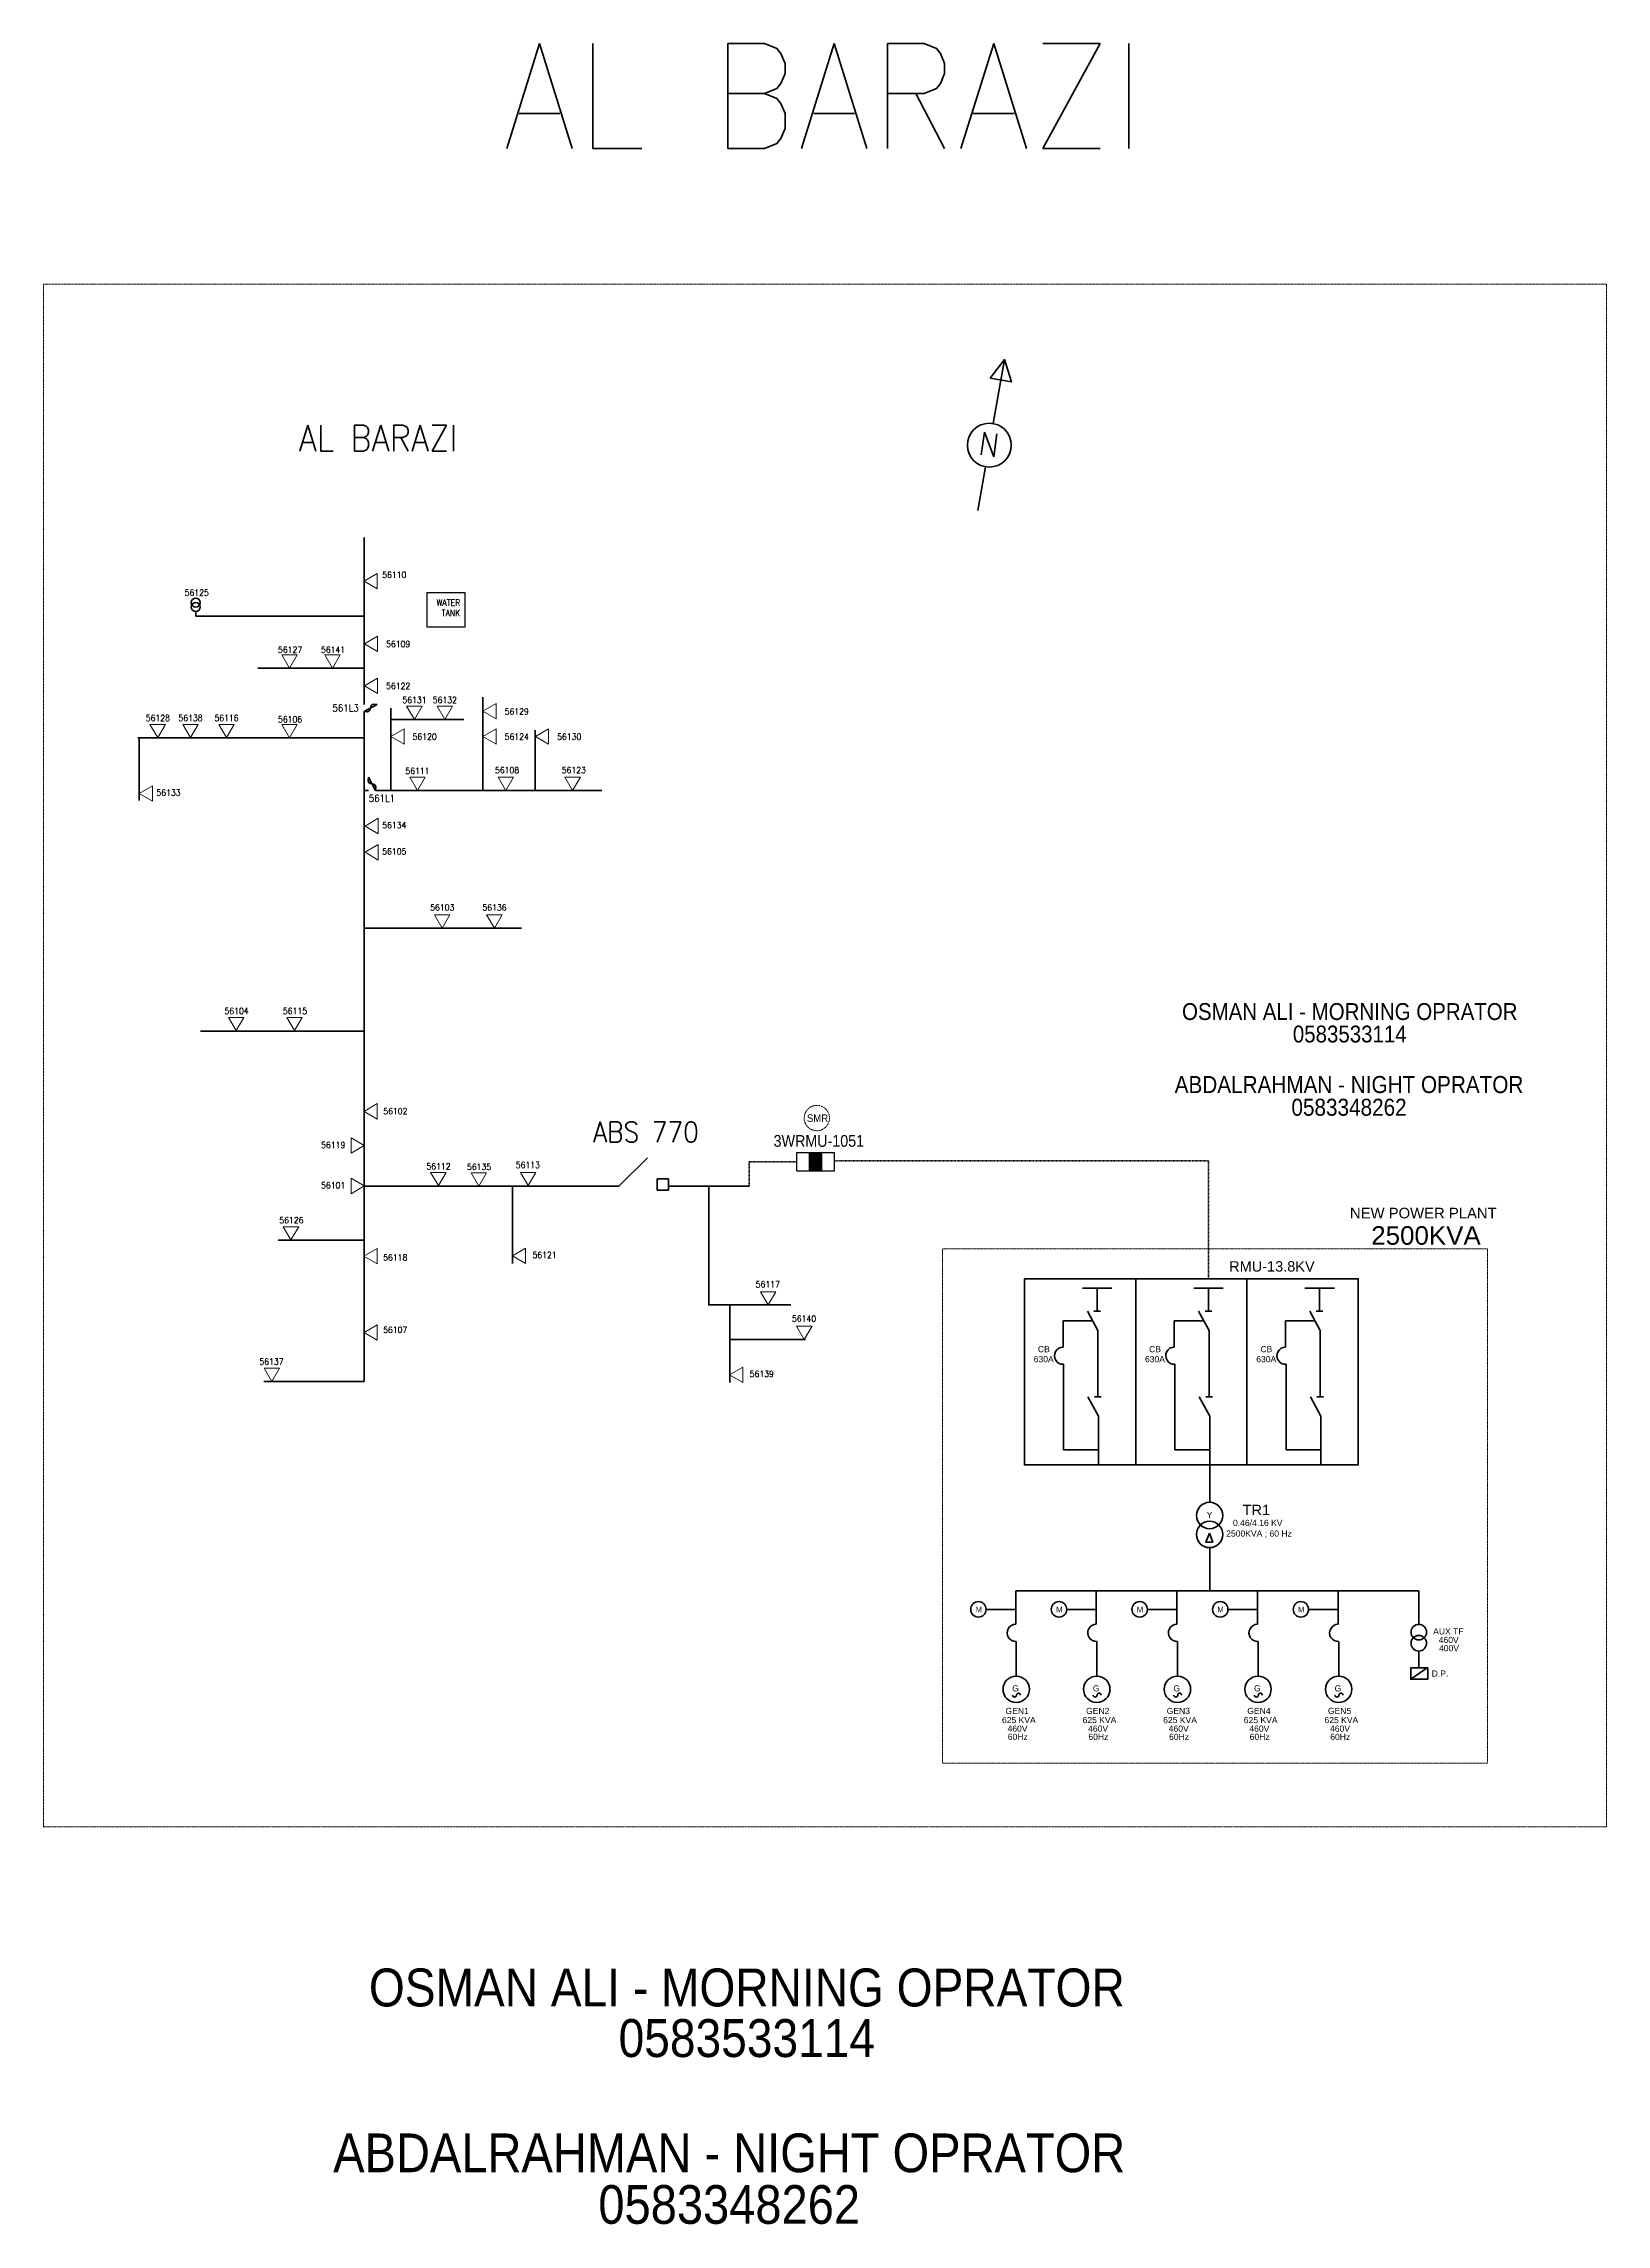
# Model space of a CAD drawing. Header units: metres. Extents: x 65984 to 144644, y -19036 to 23726.
# Drawn here: x 71180 to 73760, y 12937 to 16538 of the extents above; entities that cross this region are included whole.
import ezdxf
from ezdxf.enums import TextEntityAlignment as Align

# ---------------------------------------------------------------- set-up
doc = ezdxf.new("R2010")
doc.units = ezdxf.units.M
doc.header["$MEASUREMENT"] = 0
doc.linetypes.add('DGN Style 3', pattern=[0.013877, 0, -0.013877])
doc.linetypes.add('DGN Style 7', pattern=[2, 0.9, -0.4, 0.3, -0.4])
doc.layers.get('0').update_dxf_attribs({"color": 95, "lineweight": 40})
for name, color, linetype, lineweight in [('d_eos no', 121, 'Continuous', 40), ('d_tf no', 6, 'Continuous', 40), ('d_tf_200', 1, 'Continuous', 40), ('d_ug cable', 95, 'Continuous', 40), ('d_village name', 7, 'Continuous', 40), ('EXI TRANS 3PH', 7, 'Continuous', 0), ('FDR  2  03', 240, 'Continuous', 40), ('FDR  2  05', 154, 'Continuous', 40), ('FDR  2  19', 172, 'Continuous', 40), ('FDR  3  01', 30, 'Continuous', 40), ('FDR  3  06', 59, 'Continuous', 40), ('FDR  4  02', 126, 'Continuous', 40), ('FUSE CUT OUT', 2, 'Continuous', 40), ('O H MAIN FEEDER', 4, 'Continuous', 100), ('RMU', 30, 'Continuous', 120)]:
    doc.layers.add(name, color=color, linetype=linetype, lineweight=lineweight)
doc.styles.add('Style-Arial', font='arial.ttf')
doc.styles.add('Style-msdefault', font='msdefault.shx')
doc.styles.add('Style-STANDARD', font='STANDARD.shx')

# ---------------------------------------------------------------- blocks, each defined once
blk = doc.blocks.new('TFU_59')
at = {"layer": 'd_tf_200', "color": 55, "linetype": 'Continuous', "lineweight": 53}
blk.add_line((0, 10), (0, 0), dxfattribs=at)
for centre in [(0, 30), (0, 20)]:
    blk.add_circle(centre, 10, dxfattribs=at)
blk = doc.blocks.new('FCO')
at = {"color": 0, "linetype": 'ByBlock', "lineweight": -2}
for p, q in [((-5, 0), (-3.75, 0)), ((-1.25, 0), (-3.75, 2.5)), ((-1.25, 0), (0, 0))]:
    blk.add_line(p, q, dxfattribs=at)
blk = doc.blocks.new('FUSE_3')
at = {"layer": 'FUSE CUT OUT', "color": 2, "linetype": 'Continuous'}
blk.add_open_spline([(-3.75, 2.5), (-4.55, 0.25), (-0.55, 2.15), (-1.25, 0)], degree=3, dxfattribs=at)
at = {"layer": 'FUSE CUT OUT', "color": 2, "linetype": 'Continuous', "zscale": 5.765193185761177}
blk.add_blockref('FCO', (0, 0), dxfattribs=at)
blk = doc.blocks.new('TRA1_3')
at = {"layer": 'EXI TRANS 3PH', "color": 1, "linetype": 'Continuous', "lineweight": 0, "extrusion": (0, 0, -1), "flags": 128}
blk.add_lwpolyline([(-10, -17), (0, 0), (10, -17)], close=True, dxfattribs=at)
blk = doc.blocks.new('TRA1_2')
at = {"layer": 'EXI TRANS 3PH', "color": 1, "linetype": 'Continuous', "lineweight": 0, "xscale": 1.000046566207833, "yscale": 1.000046566207833, "zscale": 1.000046566207833, "rotation": 180}
blk.add_blockref('TRA1_3', (0, 0), dxfattribs=at)
blk = doc.blocks.new('*U1471')
at = {"layer": 'FDR  2  05', "color": 94, "linetype": 'Continuous', "lineweight": 53}
for p, q in [((7.6, 23.4), (30.8, 155)), ((-8.1, -65.4), (-23.9, -155))]:
    blk.add_line(p, q, dxfattribs=at)
at = {"layer": 'FDR  2  05', "color": 94, "linetype": 'Continuous', "lineweight": 53, "flags": 128}
blk.add_lwpolyline([(1.4, 116.9), (30.8, 155), (45.3, 109.1)], close=True, dxfattribs=at)
at = {"layer": 'FDR  2  05', "color": 94, "linetype": 'Continuous', "lineweight": 53}
blk.add_circle((-0.3, -21), 45.1, dxfattribs=at)
at = {"layer": 'FDR  3  01', "color": 121, "linetype": 'Continuous', "lineweight": 40, "style": 'Style-STANDARD'}
blk.add_text('N', height=47.5, rotation=172, dxfattribs=at).set_placement((-0.6, -19.5), align=Align.MIDDLE_CENTER)
blk = doc.blocks.new('*U3837')
at = {"extrusion": (0, 0, -1)}
blk.add_arc((0, 0), 2, 270, 90, dxfattribs=at)
blk.add_arc((0, 0), 2, 270, 90)

msp = doc.modelspace()

# ---------------------------------------------------------------- linework, layer by layer
for p, q in [((72943.8, 14483), (72895.2, 14483)), ((72919.5, 14444.8), (72919.5, 14483)), ((73127.5, 14483), (73078.9, 14483)), ((73103.2, 14444.8), (73103.2, 14483)), ((73311.2, 14483), (73262.6, 14483)), ((73286.9, 14444.8), (73286.9, 14483)), ((72913.9, 14444.8), (72925, 14444.8)), ((73097.7, 14444.8), (73108.7, 14444.8)), ((73281.4, 14444.8), (73292.4, 14444.8)), ((72911.9, 14428.7), (72863.2, 14428.7)), ((72863.2, 14428.7), (72863.2, 14385.4)), ((73095.6, 14428.7), (73046.9, 14428.7)), ((73046.9, 14428.7), (73046.9, 14385.4)), ((73279.3, 14428.7), (73230.6, 14428.7)), ((73230.6, 14428.7), (73230.6, 14385.4)), ((72864, 14357), (72864, 14215.6)), ((73047.7, 14357), (73047.7, 14215.6)), ((73231.4, 14357), (73231.4, 14215.6)), ((72915, 14303.4), (72926.1, 14303.4)), ((72920.5, 14303.4), (72920.5, 14319.1)), ((73098.7, 14303.4), (73109.8, 14303.4)), ((73104.2, 14303.4), (73104.2, 14319.1)), ((73282.4, 14303.4), (73293.5, 14303.4)), ((73287.9, 14303.4), (73287.9, 14319.1)), ((72921.5, 14215.6), (72864, 14215.6)), ((73105.3, 14215.6), (73047.7, 14215.6)), ((73289, 14215.6), (73231.4, 14215.6)), ((73105.3, 14054.3), (73105.3, 13983.2)), ((72785, 13983.2), (72785, 13927.7)), ((73450.6, 13983.2), (72785, 13983.2)), ((72918.1, 13983.2), (72918.1, 13927.7)), ((73051.3, 13983.2), (73051.3, 13927.7)), ((73184.4, 13983.2), (73184.4, 13927.7)), ((73317.5, 13983.2), (73317.5, 13927.7)), ((73450.6, 13983.2), (73450.6, 13927.7)), ((72784.4, 13952.4), (72736.2, 13952.4)), ((72917.5, 13952.4), (72869.3, 13952.4)), ((73050.7, 13952.4), (73002.4, 13952.4)), ((73183.8, 13952.4), (73135.5, 13952.4)), ((73316.9, 13952.4), (73268.6, 13952.4)), ((72785.8, 13899.3), (72785.8, 13842.2)), ((72919, 13899.3), (72919, 13842.2)), ((73052.1, 13899.3), (73052.1, 13842.2)), ((73185.2, 13899.3), (73185.2, 13842.2)), ((73318.3, 13899.3), (73318.3, 13842.2)), ((73450.6, 13883.5), (73450.6, 13855.7)), ((73464.7, 13855.7), (73437.4, 13837.1))]:
    msp.add_line(p, q)
at = {"flags": 128}
for points in [[(72920.5, 14319.1), (72920.5, 14412.7), (72903.3, 14444.8)], [(73104.2, 14319.1), (73104.2, 14412.7), (73087, 14444.8)], [(73287.9, 14319.1), (73287.9, 14412.7), (73270.7, 14444.8)], [(72921.5, 14191), (72921.5, 14271.4), (72904.3, 14303.4)], [(73105.3, 14129.1), (73105.3, 14271.4), (73088, 14303.4)], [(73289, 14191), (73289, 14271.4), (73271.7, 14303.4)], [(73455.3, 13855.7), (73465.3, 13855.7), (73465.3, 13837.1), (73437.4, 13837.1), (73437.4, 13855.7), (73455.3, 13855.7)]]:
    msp.add_lwpolyline(points, dxfattribs=at)
at = {"color": 7, "lineweight": 40, "flags": 128}
for points in [[(73104.5, 14063.5), (73098.9, 14063.5), (73105.1, 14078.2)], [(73104.5, 14063.5), (73110.5, 14063.5), (73105.1, 14078.2)]]:
    msp.add_lwpolyline(points, dxfattribs=at)
for centre, radius, start, end in [((72863.2, 14371.2), 14.2, 90, 272.976), ((73046.9, 14371.2), 14.2, 90, 272.976), ((73230.6, 14371.2), 14.2, 90, 272.976), ((72785, 13913.5), 14.2, 90, 272.976), ((72918.1, 13913.5), 14.2, 90, 272.976), ((73051.3, 13913.5), 14.2, 90, 272.976), ((73184.4, 13913.5), 14.2, 90, 272.976), ((73317.5, 13913.5), 14.2, 90, 272.976), ((72783, 13810.8), 3.28, 180, 0), ((72916.1, 13810.8), 3.28, 180, 0), ((73049.3, 13810.8), 3.28, 180, 0), ((73182.4, 13810.8), 3.28, 180, 0), ((73315.5, 13810.8), 3.28, 180, 0)]:
    msp.add_arc(centre, radius, start, end)
at = {"extrusion": (0, 0, -1)}
for centre in [(-72789.6, 13810.8), (-72922.7, 13810.8), (-73055.8, 13810.8), (-73188.9, 13810.8), (-73322.1, 13810.8)]:
    msp.add_arc(centre, 3.28, 0, 180, dxfattribs=at)
at = {"layer": 'd_ug cable', "color": 2, "linetype": 'Continuous', "lineweight": 0, "flags": 128}
msp.add_lwpolyline([(72444.4, 14706.7), (72464.5, 14706.7), (72464.5, 14675.7), (72444.4, 14675.7)], close=True, dxfattribs=at)
at = {"layer": 'd_ug cable', "color": 2, "linetype": 'DGN Style 3', "lineweight": 0}
msp.add_circle((72456.6, 14763.6), 20.9, dxfattribs=at)
at = {"layer": 'd_ug cable', "color": 2, "linetype": 'Continuous', "lineweight": 0, "extrusion": (0, 0, -1)}
msp.add_solid([(-72444.4, 14706.7), (-72464.5, 14706.7), (-72444.4, 14675.7), (-72464.5, 14675.7)], dxfattribs=at)
at = {"layer": 'd_village name', "color": 2, "linetype": 'Continuous', "lineweight": 30, "ltscale": 3.275818, "flags": 128}
for points in [[(72423.6, 14706.7), (72485.4, 14706.7), (72485.4, 14675.7), (72423.6, 14675.7)], [(72444.4, 14706.7), (72464.5, 14706.7), (72464.5, 14675.7), (72444.4, 14675.7)]]:
    msp.add_lwpolyline(points, close=True, dxfattribs=at)
at = {"layer": 'FDR  2  03', "color": 7, "linetype": 'Continuous', "lineweight": 80}
msp.add_line((72129.9, 14651.4), (72176.9, 14697.8), dxfattribs=at)
at = {"layer": 'FDR  2  03', "color": 121, "linetype": 'Continuous', "lineweight": 80}
msp.add_line((72211.4, 14651.4), (72344.7, 14651.4), dxfattribs=at)
at = {"layer": 'FDR  2  03', "color": 7, "linetype": 'Continuous', "lineweight": 80, "flags": 128}
msp.add_lwpolyline([(72193.1, 14663), (72211.4, 14663), (72211.4, 14644.6), (72193.1, 14644.6)], close=True, dxfattribs=at)
at = {"layer": 'FDR  2  05', "color": 94, "linetype": 'Continuous', "lineweight": 53}
for p, q in [((71431.1, 15592.4), (71709.1, 15592.4)), ((71533.5, 15506.6), (71709.1, 15506.6)), ((71905, 15304.7), (71905, 15458.8)), ((71753, 15304.7), (71753, 15440.3)), ((71753, 15421.8), (71873.8, 15421.8)), ((71335.2, 15391.5), (71709.1, 15391.5)), ((71337.8, 15391.5), (71337.8, 15288.2)), ((71991.6, 15304.7), (71991.6, 15404.2)), ((71708.5, 15304.7), (71716.2, 15304.7)), ((71730.5, 15304.7), (72101.4, 15304.7)), ((71709.1, 15077.2), (71969, 15077.2)), ((71709.1, 14907.3), (71438.6, 14907.3)), ((71954.1, 14651.4), (71954.1, 14523.6)), ((71709.1, 14561.9), (71567, 14561.9)), ((72312.7, 14455.1), (72312.7, 14327.2))]:
    msp.add_line(p, q, dxfattribs=at)
at = {"layer": 'FDR  2  05', "color": 94, "linetype": 'Continuous', "lineweight": 53, "flags": 128}
for points in [[(72278, 14651.4), (72278, 14455.1), (72413.5, 14455.1)], [(72312.7, 14398.2), (72437.8, 14398.2)]]:
    msp.add_lwpolyline(points, dxfattribs=at)
at = {"layer": 'FDR  2  05', "color": 114, "linetype": 'Continuous', "lineweight": 40, "flags": 128}
for points in [[(72799.5, 14498.3), (72983.2, 14498.3), (72983.2, 14191), (72799.5, 14191)], [(72983.2, 14498.3), (73166.9, 14498.3), (73166.9, 14191), (72983.2, 14191)], [(73166.9, 14498.3), (73350.6, 14498.3), (73350.6, 14191), (73166.9, 14191)]]:
    msp.add_lwpolyline(points, close=True, dxfattribs=at)
at = {"layer": 'FDR  2  19', "color": 1, "linetype": 'DGN Style 3', "lineweight": 53}
for p, q in [((72344.7, 14691.2), (72423.6, 14691.2)), ((72344.7, 14651.4), (72344.7, 14691.2)), ((72485.4, 14692.8), (73103.2, 14692.8)), ((73103.2, 14692.8), (73103.2, 14498.3))]:
    msp.add_line(p, q, dxfattribs=at)
at = {"layer": 'FDR  2  19', "color": 191, "linetype": 'Continuous', "lineweight": 30, "flags": 128}
msp.add_lwpolyline([(71813.1, 15631.6), (71875.4, 15631.6), (71875.4, 15574.2), (71813.1, 15574.2)], close=True, dxfattribs=at)
at = {"layer": 'FDR  3  06', "color": 131, "linetype": 'DGN Style 7', "lineweight": 0, "flags": 128}
for points in [[(71179.8, 16140.4), (73760.4, 16140.4), (73760.4, 13593.4), (71179.8, 13593.4)], [(72664.3, 14547.5), (73563.9, 14547.5), (73563.9, 13698.2), (72664.3, 13698.2)]]:
    msp.add_lwpolyline(points, close=True, dxfattribs=at)
at = {"layer": 'O H MAIN FEEDER', "lineweight": 200, "ltscale": 1.274305}
for p, q in [((71709.1, 15722.4), (71709.1, 15448.7)), ((71709.1, 15431.2), (71709.1, 14328.9)), ((71709.1, 14651.4), (72129.9, 14651.4)), ((72211.4, 14651.4), (72344.7, 14651.4)), ((71709.1, 14328.9), (71543.6, 14328.9))]:
    msp.add_line(p, q, dxfattribs=at)

# ---------------------------------------------------------------- block references
for p, xscale, yscale, zscale in [((73105.2, 14107.4), 10.89133781816882, 10.89133781816882, 10.89133781816882), ((73105.2, 14076.1), 10.89133781816882, 10.89133781816882, 10.89133781816882), ((72723.4, 13952.4), 6.362328325166346, 6.362328325166346, 6.362328325166346), ((72856.5, 13952.4), 6.362328325166346, 6.362328325166346, 6.362328325166346), ((72989.7, 13952.4), 6.362328325166346, 6.362328325166346, 6.362328325166346), ((73122.8, 13952.4), 6.362328325166346, 6.362328325166346, 6.362328325166346), ((73255.9, 13952.4), 6.362328325166346, 6.362328325166346, 6.362328325166346), ((73450.6, 13914.8), 6.431226068250508, 6.431226068250508, 6.431226068250508), ((73450.6, 13896.4), 6.431226068250508, 6.431226068250508, 6.431226068250508), ((72785.8, 13820.4), 10.89133781816882, 10.89133781816882, 10.89133781816882), ((72918.9, 13820.4), 10.89133781816882, 10.89133781816882, 10.89133781816882), ((73052.1, 13820.4), 10.89133781816882, 10.89133781816882, 10.89133781816882), ((73185.2, 13820.4), 10.89133781816882, 10.89133781816882, 10.89133781816882), ((73318.3, 13820.4), 10.89133781816882, 10.89133781816882, 10.89133781816882)]:
    msp.add_blockref('*U3837', p, dxfattribs=dict(xscale=xscale, yscale=yscale, zscale=zscale))
at = {"layer": 'd_tf_200', "color": 55, "linetype": 'Continuous', "lineweight": 53, "extrusion": (0, 0, -1), "xscale": 0.746496, "yscale": 0.746496, "zscale": 0.746496, "rotation": 359.9999999999999}
msp.add_blockref('TFU_59', (-71431.1, 15592.4), dxfattribs=at)
at = {"layer": 'EXI TRANS 3PH', "color": 1, "linetype": 'Continuous', "lineweight": 0}
for p, xscale, yscale, zscale, rotation in [((71709.1, 15650), 1.273773150146958, 1.276555723200126, 1.273773150146958, 269.9998128257427), ((71709.4, 15546.6), 1.273773150146958, 1.276555723200126, 1.273773150146958, 269.9998128257427), ((71585.9, 15506.6), 1.273773150146959, 1.276555723200126, 1.273773150146959, 359.9998128257427), ((71656.9, 15506.6), 1.273773150146959, 1.276555723200126, 1.273773150146959, 359.9998128257427), ((71709.4, 15477.4), 1.273773150146958, 1.276555723200126, 1.273773150146958, 269.9998128257427), ((71905.3, 15435.3), 1.273773150146958, 1.276555723200127, 1.273773150146958, 269.9998128257427), ((71368.2, 15391.8), 1.273773150146959, 1.276555723200126, 1.273773150146959, 359.9998128257427), ((71422.3, 15391.8), 1.273773150146959, 1.276555723200126, 1.273773150146959, 359.9998128257427), ((71481.8, 15391.8), 1.273773150146959, 1.276555723200126, 1.273773150146959, 359.9998128257427), ((71585.9, 15391.6), 1.273773150146959, 1.276555723200126, 1.273773150146959, 359.9998128257427), ((71792, 15421.8), 1.273773150146959, 1.276555723200126, 1.273773150146959, 359.9998128257427), ((71842.3, 15421.8), 1.273773150146959, 1.276555723200126, 1.273773150146959, 359.9998128257427), ((71753.3, 15393.6), 1.273773150146958, 1.276555723200126, 1.273773150146958, 269.9998128257427), ((71905.3, 15393.6), 1.273773150146958, 1.276555723200127, 1.273773150146958, 269.9998128257427), ((71992, 15393.6), 1.273773150146958, 1.276555723200127, 1.273773150146958, 269.9998128257427), ((71337.8, 15299.5), 1.273773150146958, 1.276555723200126, 1.273773150146958, 269.9998128257427), ((71797, 15304.7), 1.273773150146959, 1.276555723200126, 1.273773150146959, 359.9998128257427), ((71943.2, 15304.7), 1.273773150146959, 1.276555723200126, 1.273773150146959, 359.9998128257427), ((72053.4, 15304.7), 1.273773150146959, 1.276555723200126, 1.273773150146959, 359.9998128257427), ((71710.6, 15245.8), 1.273773150146958, 1.276555723200126, 1.273773150146958, 269.9998128257427), ((71710.6, 15202.4), 1.273773150146958, 1.276555723200126, 1.273773150146958, 269.9998128257427), ((71837.8, 15077.2), 1.273773150146959, 1.276555723200126, 1.273773150146959, 359.9998128257427), ((71924.1, 15077.2), 1.273773150146959, 1.276555723200126, 1.273773150146959, 359.9998128257427), ((71497.6, 14907.9), 1.273773150146959, 1.276555723200126, 1.273773150146959, 359.9998128257427), ((71594.2, 14907.9), 1.273773150146959, 1.276555723200126, 1.273773150146959, 359.9998128257427), ((71709.1, 14774.7), 1.273773150146958, 1.276555723200126, 1.273773150146958, 269.9998128257427), ((71831.6, 14652.1), 1.273773150146959, 1.276555723200126, 1.273773150146959, 359.9998128257427), ((71898.6, 14651.4), 1.273773150146959, 1.276555723200126, 1.273773150146959, 359.9998128257427), ((71979.9, 14652.1), 1.273773150146959, 1.276555723200126, 1.273773150146959, 359.9998128257427), ((71588.3, 14562.4), 1.273773150146959, 1.276555723200126, 1.273773150146959, 359.9998128257427), ((71708.8, 14535.5), 1.273773150146958, 1.276555723200126, 1.273773150146958, 269.9998128257427), ((71954, 14536), 1.273773150146958, 1.276555723200126, 1.273773150146958, 269.9998128257427), ((72376.1, 14455.1), 1.273773150146959, 1.276555723200126, 1.273773150146959, 359.9998128257427), ((71709, 14409.7), 1.273773150146958, 1.276555723200126, 1.273773150146958, 269.9998128257427), ((72435.9, 14398.2), 1.273773150146959, 1.276555723200126, 1.273773150146959, 359.9998128257427), ((72312.6, 14339.7), 1.273773150146958, 1.276555723200126, 1.273773150146958, 269.9998128257427)]:
    msp.add_blockref('TRA1_2', p, dxfattribs=dict(at, xscale=xscale, yscale=yscale, zscale=zscale, rotation=rotation))
at = {"layer": 'EXI TRANS 3PH', "color": 1, "linetype": 'Continuous', "lineweight": 0, "extrusion": (0, 0, -1), "yscale": 1.276555723200126}
for p, xscale, zscale, rotation in [((-71709.1, 14718.2), 1.273773150146958, 1.273773150146958, 269.9998128257427), ((-71709.1, 14651.5), 1.273773150146958, 1.273773150146958, 269.9998128257427), ((-71556.7, 14328.9), 1.27377315014696, 1.27377315014696, 0.000187174240981345)]:
    msp.add_blockref('TRA1_2', p, dxfattribs=dict(at, xscale=xscale, zscale=zscale, rotation=rotation))
at = {"layer": 'FDR  2  05', "color": 94, "linetype": 'Continuous', "lineweight": 53, "xscale": 0.8031301631593107, "yscale": 0.8031301631593107, "zscale": 0.8031301631593107}
msp.add_blockref('*U1471', (72741.6, 15891.5), dxfattribs=at)
at = {"layer": 'FUSE CUT OUT', "color": 2, "linetype": 'Continuous', "xscale": 4.703212747801936, "yscale": 8.700461999441707, "zscale": 4.703212747801936, "rotation": 270.0000000000202}
msp.add_blockref('FUSE_3', (71709.1, 15429), dxfattribs=at)
at = {"layer": 'FUSE CUT OUT', "color": 2, "linetype": 'Continuous', "xscale": 4.703212747801936, "yscale": 8.700461999441709, "zscale": 4.703212747801936}
msp.add_blockref('FUSE_3', (71733.9, 15304.7), dxfattribs=at)

# ---------------------------------------------------------------- texts
at = {"color": 7, "linetype": 'DGN Style 3', "attachment_point": 1, "line_spacing_factor": 1.8, "style": 'Style-Arial'}
for s, insert, char_height in [('NEW POWER PLANT', (73336.9, 14615.5), 17.544), ('2500KVA', (73372.1, 14585.1), 30.63), ('RMU-13.8KV', (73137.5, 14527.3), 17.15), ('630A', (72814.7, 14370.6), 10.12), ('CB', (72821.6, 14387.1), 10.12), ('630A', (72998.4, 14370.6), 10.12), ('CB', (73005.3, 14387.1), 10.12), ('630A', (73182.2, 14370.6), 10.12), ('CB', (73189, 14387.1), 10.12), ('TR1', (73159.8, 14125.1), 17.15), ('Y', (73100.4, 14113.4), 10.1), ('2500KVA ; 60 Hz', (73132.5, 14082.7), 10.122), ('0.46/4.16 KV', (73143.8, 14100.3), 10.122), ('M', (72718.7, 13956.6), 9.11), ('M', (72851.8, 13956.6), 9.11), ('M', (72984.9, 13956.6), 9.11), ('M', (73118, 13956.6), 9.11), ('M', (73251.1, 13956.6), 9.11), ('AUX TF', (73474.3, 13921.1), 10.12), ('460V', (73483.5, 13907), 10.12), ('400V', (73484, 13893.3), 10.12), ('G', (72779.2, 13827), 10.1), ('G', (72912.3, 13827), 10.1), ('G', (73045.4, 13827), 10.1), ('G', (73178.5, 13827), 10.1), ('G', (73311.6, 13827), 10.1), ('D.P.', (73471.9, 13851.5), 10.12), ('625 KVA', (72762.3, 13774.7), 10.12), ('GEN1', (72768.1, 13789.8), 10.12), ('460V', (72771.5, 13760.6), 10.12), ('625 KVA', (72895.4, 13774.7), 10.12), ('GEN2', (72901.2, 13789.8), 10.12), ('460V', (72904.6, 13760.6), 10.12), ('625 KVA', (73028.5, 13774.7), 10.12), ('GEN3', (73034.3, 13789.8), 10.12), ('460V', (73037.7, 13760.6), 10.12), ('625 KVA', (73161.6, 13774.7), 10.12), ('GEN4', (73167.4, 13789.8), 10.12), ('460V', (73170.8, 13760.6), 10.12), ('625 KVA', (73294.8, 13774.7), 10.12), ('GEN5', (73300.5, 13789.8), 10.12), ('460V', (73304, 13760.6), 10.12), ('60Hz', (72771.9, 13747), 10.12), ('60Hz', (72905, 13747), 10.12), ('60Hz', (73038.2, 13747), 10.12), ('60Hz', (73171.3, 13747), 10.12), ('60Hz', (73304.4, 13747), 10.12)]:
    msp.add_mtext(s, dxfattribs=dict(at, insert=insert, char_height=char_height))
at = {"layer": 'd_eos no', "color": 7, "linetype": 'Continuous', "lineweight": 13, "ltscale": 3.027304, "insert": (72468.3, 16451.1), "char_height": 839.804, "attachment_point": 5, "style": 'Style-STANDARD'}
msp.add_mtext('\\FSTANDARD;\\H0.20605x;AL BARAZI', dxfattribs=at)
at = {"layer": 'd_tf no', "color": 1, "linetype": 'Continuous', "lineweight": 13, "style": 'Style-msdefault', "width": 0.945946}
msp.add_text('SMR', height=12.49, dxfattribs=at).set_placement((72440.2, 14769.7), align=Align.TOP_LEFT)
at = {"layer": 'd_tf no', "color": 2, "linetype": 'Continuous', "lineweight": 40, "ltscale": 3.994301, "style": 'Style-msdefault', "width": 0.909091}
msp.add_text('3WRMU-1051', height=19.41, dxfattribs=at).set_placement((72459.9, 14725.9), align=Align.MIDDLE_CENTER)
at = {"layer": 'd_tf no', "color": 2, "linetype": 'Continuous', "lineweight": 40, "ltscale": 5.145954, "insert": (73336.6, 14920.7), "char_height": 27.803, "attachment_point": 5, "line_spacing_factor": 0.8, "style": 'Style-STANDARD'}
msp.add_mtext('\\Fmsdefault;\\H1x;\\W0.909091;OSMAN ALI - MORNING OPRATOR\\P0583533114', dxfattribs=at)
at = {"layer": 'd_tf no', "color": 2, "linetype": 'Continuous', "lineweight": 40, "ltscale": 5.191216, "insert": (73335.4, 14800), "char_height": 28.133, "attachment_point": 5, "line_spacing_factor": 0.8, "style": 'Style-STANDARD'}
msp.add_mtext('\\Fmsdefault;\\H1x;\\W0.909091;ABDALRAHMAN - NIGHT OPRATOR \\P0583348262', dxfattribs=at)
at = {"layer": 'd_tf no', "color": 2, "linetype": 'Continuous', "lineweight": 40, "ltscale": 9.444179, "insert": (72341, 13285.9), "char_height": 62.638, "attachment_point": 5, "line_spacing_factor": 0.8, "style": 'Style-STANDARD'}
msp.add_mtext('\\Fmsdefault;\\H1x;\\W0.909091;OSMAN ALI - MORNING OPRATOR\\P0583533114', dxfattribs=at)
at = {"layer": 'd_tf no', "color": 2, "linetype": 'Continuous', "lineweight": 40, "ltscale": 9.591124, "insert": (72311.9, 13012), "char_height": 63.9, "attachment_point": 5, "line_spacing_factor": 0.8, "style": 'Style-STANDARD'}
msp.add_mtext('\\Fmsdefault;\\H1x;\\W0.909091;ABDALRAHMAN - NIGHT OPRATOR \\P0583348262', dxfattribs=at)
at = {"layer": 'FDR  3  01', "color": 121, "linetype": 'Continuous', "lineweight": 40, "style": 'Style-STANDARD'}
for s, p in [('561L3', (71678.5, 15440.7)), ('561L1', (71738.5, 15291.6))]:
    msp.add_text(s, height=11.43, dxfattribs=at).set_placement(p, align=Align.MIDDLE_CENTER)
at = {"layer": 'FDR  3  01', "color": 7, "linetype": 'Continuous', "lineweight": 40, "style": 'Style-STANDARD'}
msp.add_text('ABS 770', height=33.13, dxfattribs=at).set_placement((72174.4, 14740.6), align=Align.MIDDLE_CENTER)
at = {"layer": 'FDR  4  02', "color": 131, "linetype": 'Continuous', "lineweight": 53, "insert": (71732.2, 15850.6), "char_height": 42.82, "attachment_point": 5, "rotation": 359.9998, "style": 'Style-STANDARD'}
msp.add_mtext('AL BARAZI\\P\\P', dxfattribs=at)
at = {"layer": 'RMU', "color": 6, "linetype": 'Continuous', "lineweight": 40, "char_height": 10.21, "style": 'Style-STANDARD'}
for s, insert, attachment_point, rotation in [('56110^J\\P\\P\\P', (71778.8, 15665.7), 3, 359.9998), ('56125', (71452.6, 15636.2), 3, 359.9998), ('WATER\\PTANK\\P', (71867.8, 15619.7), 3, 359.9998), ('56127', (71606.7, 15541.9), 3, 359.9998), ('56141', (71677.7, 15541.9), 3, 359.9998), ('56109^J\\P\\P\\P', (71785.2, 15551.3), 3, 359.9998), ('56122', (71785.2, 15482.1), 3, 359.9998), ('56131', (71812.1, 15459), 3, 359.9998), ('56132', (71862.3, 15459), 3, 359.9998), ('56128', (71388.3, 15429.2), 3, 359.9998), ('56138', (71442.3, 15429.2), 3, 359.9998), ('56116', (71501.8, 15429.2), 3, 359.9998), ('56106^J\\P\\P\\P', (71606.7, 15426.9), 3, 359.9998), ('56129', (71981, 15440), 3, 359.9998), ('56120', (71829, 15398.3), 3, 359.9998), ('56124', (71981, 15398.3), 3, 359.9998), ('56130', (72067.7, 15398.3), 3, 359.9998), ('56111^J\\P\\P\\P', (71817, 15341.9), 3, 359.9998), ('56108^J\\P\\P\\P', (71965, 15343.2), 3, 359.9998), ('56123', (72075.2, 15343.2), 3, 359.9998), ('56133\\P', (71406, 15306), 3, 359.9998), ('56134\\P', (71778.8, 15252.3), 3, 359.9998), ('56105^J\\P\\P\\P', (71778.8, 15208.9), 3, 359.9998), ('56103^J\\P\\P\\P', (71858, 15116.4), 3, 359.9998), ('56136', (71944.3, 15116.4), 3, 359.9998), ('56104^J\\P\\P\\P', (71518.3, 14945.6), 3, 359.9998), ('56115', (71614.9, 14945.6), 3, 359.9998), ('56102^J\\P\\P\\P', (71780.6, 14780.1), 3, 359.9998), ('56119', (71638, 14724.1), 1, 0.0002), ('56113^J\\P\\P\\P', (71999.3, 14691.3), 3, 359.9998), ('56101\\P', (71638, 14657.5), 1, 0.0002), ('56112^J\\P\\P\\P', (71851.8, 14688.9), 3, 359.9998), ('56135', (71918.8, 14688.2), 3, 359.9998), ('56126', (71608.9, 14600.1), 3, 359.9998), ('56118^J\\P^J\\P^J\\P^J', (71780.4, 14538.5), 3, 359.9998), ('56121', (72027, 14542.7), 3, 359.9998), ('56117^J\\P^J\\P^J\\P^J', (72395.5, 14494.3), 3, 359.9998), ('56107^J\\P\\P\\P', (71780.3, 14419.1), 3, 359.9998), ('56140', (72455.4, 14437.5), 3, 359.9998), ('56137', (71536.1, 14366.6), 1, 359.9998), ('56139', (72385.6, 14346.3), 3, 359.9998)]:
    msp.add_mtext(s, dxfattribs=dict(at, insert=insert, attachment_point=attachment_point, rotation=rotation))

doc.saveas('drawing.dxf')
